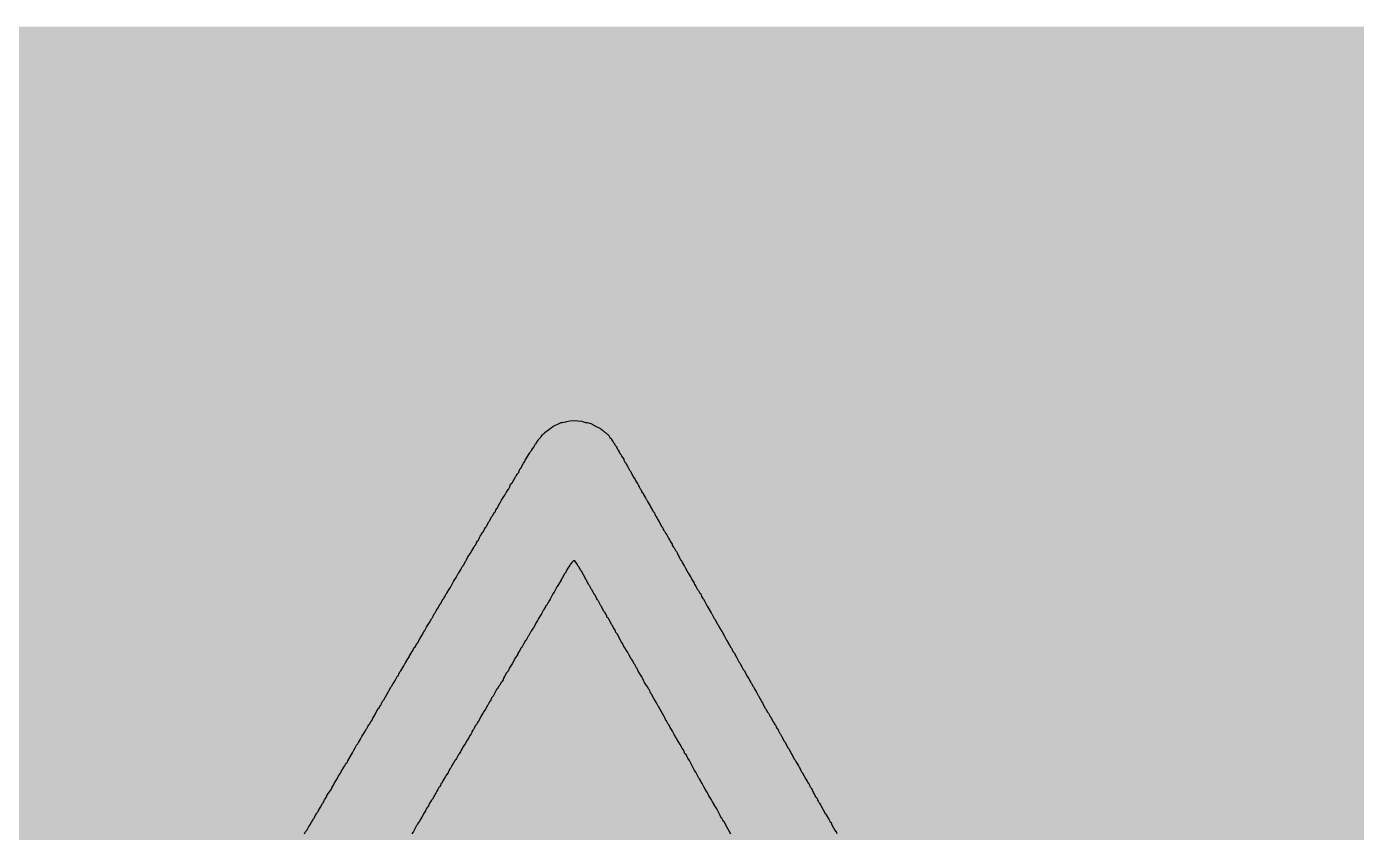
# Model space of a CAD drawing. Header units: inches. Extents: x 0 to 5379, y 0 to 5429.
# Drawn here: x 307.74 to 316.38, y 165.06 to 170.29 of the extents above; entities that cross this region are included whole.
import ezdxf

# ---------------------------------------------------------------- set-up
doc = ezdxf.new("R2010")
doc.units = ezdxf.units.IN
doc.layers.add('Bottom Solder', color=6, linetype='Continuous')
doc.layers.add('Top Overlay', color=2, linetype='Continuous')

msp = doc.modelspace()

# ---------------------------------------------------------------- hatches: boundary and pattern name
at = {"layer": 'Bottom Solder'}
msp.add_hatch(color=6, dxfattribs=at).paths.add_polyline_path([(302.967, 159.1818), (347.218, 159.1818), (347.218, 170.289), (302.967, 170.289)])

# ---------------------------------------------------------------- linework, layer by layer
at = {"layer": 'Top Overlay'}
for p, q in [((311.1072, 167.653), (311.1129, 167.6587)), ((311.1129, 167.6587), (311.1162, 167.6604)), ((311.1162, 167.6604), (311.1194, 167.6636)), ((311.1194, 167.6636), (311.1227, 167.6653)), ((311.1227, 167.6653), (311.1431, 167.6808)), ((311.1431, 167.6808), (311.1456, 167.6832)), ((311.1456, 167.6832), (311.1489, 167.6849)), ((311.1489, 167.6849), (311.1603, 167.693)), ((311.1603, 167.693), (311.2142, 167.7192)), ((311.2142, 167.7192), (311.2207, 167.7208)), ((311.2207, 167.7208), (311.2322, 167.7225)), ((311.2322, 167.7225), (311.2452, 167.7241)), ((311.2452, 167.7241), (311.2502, 167.7257)), ((311.2502, 167.7257), (311.2698, 167.7306)), ((311.2698, 167.7306), (311.3008, 167.7323)), ((311.3008, 167.7323), (311.322, 167.7306)), ((311.322, 167.7306), (311.3482, 167.729)), ((311.3482, 167.729), (311.3596, 167.7241)), ((311.3596, 167.7241), (311.3727, 167.7208)), ((311.3727, 167.7208), (311.3841, 167.7192)), ((311.3841, 167.7192), (311.398, 167.7167)), ((311.398, 167.7167), (311.4062, 167.7135)), ((311.4062, 167.7135), (311.4413, 167.6947)), ((311.4413, 167.6947), (311.4495, 167.6898)), ((311.4495, 167.6898), (311.465, 167.6841)), ((311.465, 167.6841), (311.4707, 167.6783)), ((311.4707, 167.6783), (311.474, 167.6767)), ((311.474, 167.6767), (311.4773, 167.6734)), ((311.4773, 167.6734), (311.4805, 167.6718)), ((311.4805, 167.6718), (311.4895, 167.6645)), ((311.4895, 167.6645), (311.492, 167.662)), ((311.492, 167.662), (311.4952, 167.6604)), ((311.4952, 167.6604), (311.4985, 167.6571)), ((311.4985, 167.6571), (311.5018, 167.6555)), ((311.5018, 167.6555), (311.5132, 167.644)), ((311.0361, 167.5591), (311.0484, 167.5811)), ((311.0484, 167.5811), (311.0516, 167.5844)), ((311.0516, 167.5844), (311.0533, 167.5877)), ((311.0533, 167.5877), (311.0614, 167.5991)), ((311.0614, 167.5991), (311.0631, 167.6024)), ((311.0631, 167.6024), (311.0663, 167.6056)), ((311.0663, 167.6056), (311.068, 167.6089)), ((311.068, 167.6089), (311.0753, 167.6179)), ((311.0753, 167.6179), (311.0827, 167.6252)), ((311.0827, 167.6252), (311.0843, 167.6285)), ((311.0843, 167.6285), (311.0925, 167.6399)), ((311.0925, 167.6399), (311.0966, 167.644)), ((311.0966, 167.644), (311.0998, 167.6457)), ((311.0998, 167.6457), (311.1056, 167.6497)), ((311.1056, 167.6497), (311.1072, 167.653)), ((311.5132, 167.644), (311.5165, 167.6424)), ((311.5165, 167.6424), (311.5238, 167.635)), ((311.5238, 167.635), (311.5304, 167.6236)), ((311.5304, 167.6236), (311.5402, 167.6138)), ((311.5402, 167.6138), (311.5418, 167.6105)), ((311.5418, 167.6105), (311.55, 167.5975)), ((311.55, 167.5975), (311.5516, 167.5942)), ((311.5516, 167.5942), (311.5549, 167.5909)), ((311.5549, 167.5909), (311.5565, 167.5877)), ((311.5565, 167.5877), (311.5647, 167.573)), ((311.5647, 167.573), (311.5679, 167.5697)), ((311.5679, 167.5697), (311.5696, 167.5664)), ((310.9814, 167.4749), (310.9896, 167.4896)), ((310.9896, 167.4896), (310.9961, 167.4994)), ((310.9961, 167.4994), (311.0026, 167.5109)), ((311.0026, 167.5109), (311.0075, 167.5158)), ((311.0075, 167.5158), (311.0108, 167.5239)), ((311.0108, 167.5239), (311.0124, 167.5272)), ((311.0124, 167.5272), (311.0173, 167.5321)), ((311.0173, 167.5321), (311.019, 167.5354)), ((311.019, 167.5354), (311.0222, 167.5387)), ((311.0222, 167.5387), (311.0288, 167.5501)), ((311.0288, 167.5501), (311.0361, 167.5591)), ((311.5696, 167.5664), (311.5728, 167.5632)), ((311.5728, 167.5632), (311.5777, 167.5517)), ((311.5777, 167.5517), (311.5826, 167.5436)), ((311.5826, 167.5436), (311.5859, 167.5403)), ((311.5859, 167.5403), (311.5875, 167.537)), ((311.5875, 167.537), (311.5908, 167.5288)), ((311.5908, 167.5288), (311.5949, 167.5182)), ((311.5949, 167.5182), (311.6039, 167.5092)), ((311.6039, 167.5092), (311.6071, 167.5011)), ((311.6071, 167.5011), (311.612, 167.4929)), ((311.612, 167.4929), (311.6202, 167.4815)), ((311.6202, 167.4815), (311.6218, 167.4749)), ((310.9291, 167.3851), (310.9389, 167.3949)), ((310.9389, 167.3949), (310.9422, 167.4063)), ((310.9422, 167.4063), (310.9463, 167.4169)), ((310.9463, 167.4169), (310.9536, 167.4243)), ((310.9536, 167.4243), (310.97, 167.4553)), ((310.97, 167.4553), (310.9781, 167.4668)), ((310.9781, 167.4668), (310.9814, 167.4749)), ((311.6218, 167.4749), (311.6284, 167.4635)), ((311.6284, 167.4635), (311.6317, 167.4602)), ((311.6317, 167.4602), (311.6333, 167.457)), ((311.6333, 167.457), (311.6464, 167.4325)), ((311.6464, 167.4325), (311.6578, 167.4112)), ((311.6578, 167.4112), (311.6627, 167.4063)), ((311.6627, 167.4063), (311.6643, 167.403)), ((311.6643, 167.403), (311.6839, 167.3655)), ((310.8801, 167.3017), (310.8842, 167.3124)), ((310.8842, 167.3124), (310.8907, 167.3222)), ((310.8907, 167.3222), (310.8948, 167.3263)), ((310.8948, 167.3263), (310.8964, 167.3295)), ((310.8964, 167.3295), (310.9046, 167.3426)), ((310.9046, 167.3426), (310.9177, 167.3671)), ((310.9177, 167.3671), (310.9209, 167.3704)), ((310.9209, 167.3704), (310.9226, 167.3736)), ((310.9226, 167.3736), (310.9291, 167.3851)), ((311.6839, 167.3655), (311.6954, 167.3491)), ((311.6954, 167.3491), (311.6995, 167.3385)), ((311.6995, 167.3385), (311.7076, 167.3254)), ((311.7076, 167.3254), (311.7117, 167.3214)), ((311.7117, 167.3214), (311.715, 167.3132)), ((311.715, 167.3132), (311.7199, 167.3017)), ((310.8278, 167.2152), (310.8376, 167.2331)), ((310.8376, 167.2331), (310.8482, 167.2486)), ((310.8482, 167.2486), (310.858, 167.265)), ((310.858, 167.265), (310.8605, 167.2674)), ((310.8605, 167.2674), (310.8703, 167.2854)), ((310.8703, 167.2854), (310.8752, 167.2903)), ((310.8752, 167.2903), (310.8768, 167.2936)), ((310.8768, 167.2936), (310.8801, 167.3017)), ((311.7199, 167.3017), (311.7264, 167.2903)), ((311.7264, 167.2903), (311.7313, 167.2854)), ((311.7313, 167.2854), (311.7346, 167.2772)), ((311.7346, 167.2772), (311.7411, 167.2658)), ((311.7411, 167.2658), (311.746, 167.2609)), ((311.746, 167.2609), (311.7493, 167.2527)), ((311.7493, 167.2527), (311.7558, 167.2413)), ((311.7558, 167.2413), (311.7624, 167.2315)), ((311.7624, 167.2315), (311.7656, 167.2233)), ((311.7656, 167.2233), (311.7673, 167.2201)), ((310.7804, 167.1351), (310.7853, 167.14)), ((310.7853, 167.14), (310.787, 167.1433)), ((310.787, 167.1433), (310.7902, 167.1514)), ((310.7902, 167.1514), (310.7968, 167.1629)), ((310.7968, 167.1629), (310.8, 167.1661)), ((310.8, 167.1661), (310.8017, 167.1694)), ((310.8017, 167.1694), (310.818, 167.2004)), ((310.818, 167.2004), (310.8213, 167.2037)), ((310.8213, 167.2037), (310.8278, 167.2152)), ((311.7673, 167.2201), (311.7754, 167.207)), ((311.7754, 167.207), (311.7869, 167.1857)), ((311.7869, 167.1857), (311.7934, 167.1759)), ((311.7934, 167.1759), (311.7967, 167.1678)), ((311.7967, 167.1678), (311.8081, 167.1514)), ((311.8081, 167.1514), (311.8097, 167.1449)), ((311.8097, 167.1449), (311.8171, 167.1359)), ((311.8171, 167.1359), (311.8195, 167.1335)), ((310.7298, 167.0469), (310.7445, 167.0746)), ((310.7445, 167.0746), (310.7478, 167.0779)), ((310.7478, 167.0779), (310.7494, 167.0812)), ((310.7494, 167.0812), (310.7641, 167.109)), ((310.7641, 167.109), (310.769, 167.1139)), ((310.769, 167.1139), (310.7706, 167.1171)), ((310.7706, 167.1171), (310.7804, 167.1351)), ((311.8195, 167.1335), (311.8228, 167.1253)), ((311.8228, 167.1253), (311.8269, 167.1147)), ((311.8269, 167.1147), (311.831, 167.109)), ((311.831, 167.109), (311.8359, 167.1041)), ((311.8359, 167.1041), (311.8408, 167.0926)), ((311.8408, 167.0926), (311.8506, 167.0746)), ((311.8506, 167.0746), (311.8669, 167.0436)), ((310.6775, 166.957), (310.684, 166.9734)), ((310.684, 166.9734), (310.6889, 166.9815)), ((310.6889, 166.9815), (310.6955, 166.9913)), ((310.6955, 166.9913), (310.6971, 166.9946)), ((310.6971, 166.9946), (310.7036, 167.006)), ((310.7036, 167.006), (310.7102, 167.0126)), ((310.7102, 167.0126), (310.7167, 167.0273)), ((310.7167, 167.0273), (310.7232, 167.0387)), ((310.7232, 167.0387), (310.7281, 167.0436)), ((310.7281, 167.0436), (310.7298, 167.0469)), ((311.8669, 167.0436), (311.8751, 167.0354)), ((311.8751, 167.0354), (311.8775, 167.0264)), ((311.8775, 167.0264), (311.8808, 167.0183)), ((311.8808, 167.0183), (311.8849, 167.0142)), ((311.8849, 167.0142), (311.8865, 167.0109)), ((311.8865, 167.0109), (311.8914, 167.0028)), ((311.8914, 167.0028), (311.8931, 166.9995)), ((311.8931, 166.9995), (311.9004, 166.9905)), ((311.9004, 166.9905), (311.9078, 166.9782)), ((311.9078, 166.9782), (311.911, 166.9701)), ((311.911, 166.9701), (311.9176, 166.9586)), ((310.6252, 166.8721), (310.6334, 166.8868)), ((310.6334, 166.8868), (310.6399, 166.8982)), ((310.6399, 166.8982), (310.6481, 166.9096)), ((310.6481, 166.9096), (310.6546, 166.9211)), ((310.6546, 166.9211), (310.6579, 166.9243)), ((310.6579, 166.9243), (310.6595, 166.9276)), ((310.6595, 166.9276), (310.6644, 166.939)), ((310.6644, 166.939), (310.671, 166.9505)), ((310.671, 166.9505), (310.6775, 166.957)), ((311.9176, 166.9586), (311.9257, 166.9439)), ((311.9257, 166.9439), (311.9339, 166.9309)), ((311.9339, 166.9309), (311.9355, 166.9243)), ((311.9355, 166.9243), (311.9421, 166.9129)), ((311.9421, 166.9129), (311.9453, 166.9096)), ((311.9453, 166.9096), (311.947, 166.9064)), ((311.947, 166.9064), (311.9568, 166.8884)), ((311.9568, 166.8884), (311.9633, 166.8819)), ((311.9633, 166.8819), (311.9666, 166.8737)), ((310.5746, 166.7871), (310.5778, 166.7904)), ((310.5778, 166.7904), (310.5795, 166.7936)), ((310.5795, 166.7936), (310.5925, 166.8181)), ((310.5925, 166.8181), (310.5958, 166.8214)), ((310.5958, 166.8214), (310.5974, 166.8247)), ((310.5974, 166.8247), (310.6007, 166.8279)), ((310.6007, 166.8279), (310.6072, 166.8443)), ((310.6072, 166.8443), (310.6138, 166.8557)), ((310.6138, 166.8557), (310.6187, 166.8606)), ((310.6187, 166.8606), (310.6203, 166.8639)), ((310.6203, 166.8639), (310.6252, 166.8721)), ((311.2706, 166.7936), (311.264, 166.7838)), ((311.2722, 166.7969), (311.2706, 166.7936)), ((311.2755, 166.8002), (311.2722, 166.7969)), ((311.2771, 166.8034), (311.2755, 166.8002)), ((311.282, 166.8083), (311.2771, 166.8034)), ((311.2836, 166.8116), (311.282, 166.8083)), ((311.2885, 166.8165), (311.2836, 166.8116)), ((311.2975, 166.8239), (311.2885, 166.8165)), ((311.3033, 166.8214), (311.2975, 166.8239)), ((311.3147, 166.8067), (311.3033, 166.8214)), ((311.3245, 166.7887), (311.3147, 166.8067)), ((311.9666, 166.8737), (311.9707, 166.8631)), ((311.9707, 166.8631), (311.9731, 166.8606)), ((311.9731, 166.8606), (311.9748, 166.8573)), ((311.9748, 166.8573), (311.9813, 166.8475)), ((311.9813, 166.8475), (311.9829, 166.841)), ((311.9829, 166.841), (311.9895, 166.8296)), ((311.9895, 166.8296), (311.9927, 166.8263)), ((311.9927, 166.8263), (311.9944, 166.823)), ((311.9944, 166.823), (311.9976, 166.8198)), ((311.9976, 166.8198), (312.0009, 166.8116)), ((312.0009, 166.8116), (312.0123, 166.7904)), ((312.0123, 166.7904), (312.0156, 166.7871)), ((310.5239, 166.7005), (310.5321, 166.7152)), ((310.5321, 166.7152), (310.5452, 166.7397)), ((310.5452, 166.7397), (310.5501, 166.7446)), ((310.5501, 166.7446), (310.5599, 166.7626)), ((310.5599, 166.7626), (310.5648, 166.7675)), ((310.5648, 166.7675), (310.568, 166.7757)), ((310.568, 166.7757), (310.5746, 166.7871)), ((311.2216, 166.7103), (311.215, 166.7005)), ((311.2363, 166.7381), (311.2216, 166.7103)), ((311.2395, 166.7413), (311.2363, 166.7381)), ((311.2526, 166.7659), (311.2395, 166.7413)), ((311.2542, 166.7691), (311.2526, 166.7659)), ((311.2624, 166.7806), (311.2542, 166.7691)), ((311.264, 166.7838), (311.2624, 166.7806)), ((311.3261, 166.7855), (311.3245, 166.7887)), ((311.331, 166.7806), (311.3261, 166.7855)), ((311.3408, 166.7626), (311.331, 166.7806)), ((311.3425, 166.7593), (311.3408, 166.7626)), ((311.3457, 166.756), (311.3425, 166.7593)), ((311.3588, 166.7315), (311.3457, 166.756)), ((311.3931, 166.6662), (311.3588, 166.7315)), ((312.0156, 166.7871), (312.0205, 166.7757)), ((312.0205, 166.7757), (312.0368, 166.7462)), ((312.0368, 166.7462), (312.0401, 166.743)), ((312.0401, 166.743), (312.0417, 166.7397)), ((312.0417, 166.7397), (312.0532, 166.7185)), ((312.0532, 166.7185), (312.0581, 166.7136)), ((312.0581, 166.7136), (312.063, 166.7021)), ((310.4749, 166.6172), (310.4847, 166.6351)), ((310.4847, 166.6351), (310.4896, 166.6401)), ((310.4896, 166.6401), (310.4929, 166.6482)), ((310.4929, 166.6482), (310.4994, 166.6597)), ((310.4994, 166.6597), (310.5027, 166.6629)), ((310.5027, 166.6629), (310.5043, 166.6662)), ((310.5043, 166.6662), (310.5158, 166.6874)), ((310.5158, 166.6874), (310.5239, 166.7005)), ((311.1693, 166.6188), (311.1611, 166.6074)), ((311.1872, 166.6531), (311.1693, 166.6188)), ((311.1889, 166.6564), (311.1872, 166.6531)), ((311.1971, 166.6678), (311.1889, 166.6564)), ((311.2134, 166.6972), (311.1971, 166.6678)), ((311.215, 166.7005), (311.2134, 166.6972)), ((311.398, 166.6613), (311.3931, 166.6662)), ((311.4095, 166.6401), (311.398, 166.6613)), ((311.4111, 166.6368), (311.4095, 166.6401)), ((311.4144, 166.6335), (311.4111, 166.6368)), ((311.4225, 166.6188), (311.4144, 166.6335)), ((311.4258, 166.6106), (311.4225, 166.6188)), ((312.063, 166.7021), (312.0711, 166.6874)), ((312.0711, 166.6874), (312.0777, 166.6776)), ((312.0777, 166.6776), (312.0809, 166.6695)), ((312.0809, 166.6695), (312.0891, 166.658)), ((312.0891, 166.658), (312.094, 166.6466)), ((312.094, 166.6466), (312.0973, 166.6384)), ((312.0973, 166.6384), (312.1055, 166.6302)), ((312.1055, 166.6302), (312.1153, 166.6123)), ((310.4194, 166.5257), (310.4275, 166.5404)), ((310.4275, 166.5404), (310.4324, 166.5453)), ((310.4324, 166.5453), (310.4471, 166.5731)), ((310.4471, 166.5731), (310.4504, 166.5763)), ((310.4504, 166.5763), (310.452, 166.5796)), ((310.452, 166.5796), (310.4586, 166.5894)), ((310.4586, 166.5894), (310.4627, 166.6)), ((310.4627, 166.6), (310.4684, 166.609)), ((310.4684, 166.609), (310.4733, 166.6139)), ((310.4733, 166.6139), (310.4749, 166.6172)), ((311.1186, 166.5322), (311.1137, 166.5273)), ((311.1203, 166.5355), (311.1186, 166.5322)), ((311.1284, 166.5486), (311.1203, 166.5355)), ((311.1366, 166.5633), (311.1284, 166.5486)), ((311.1431, 166.5731), (311.1366, 166.5633)), ((311.1611, 166.6074), (311.1431, 166.5731)), ((311.4274, 166.6074), (311.4258, 166.6106)), ((311.4323, 166.6025), (311.4274, 166.6074)), ((311.4438, 166.5812), (311.4323, 166.6025)), ((311.4487, 166.5698), (311.4438, 166.5812)), ((311.4519, 166.5665), (311.4487, 166.5698)), ((311.4536, 166.5633), (311.4519, 166.5665)), ((311.4568, 166.56), (311.4536, 166.5633)), ((311.4699, 166.5355), (311.4568, 166.56)), ((311.4715, 166.5322), (311.4699, 166.5355)), ((311.4748, 166.5289), (311.4715, 166.5322)), ((312.1153, 166.6123), (312.1202, 166.6074)), ((312.1202, 166.6074), (312.1259, 166.5919)), ((312.1259, 166.5919), (312.134, 166.5788)), ((312.134, 166.5788), (312.1365, 166.5763)), ((312.1365, 166.5763), (312.1381, 166.5731)), ((312.1381, 166.5731), (312.1463, 166.5584)), ((312.1463, 166.5584), (312.1626, 166.5273)), ((310.3589, 166.4211), (310.372, 166.4456)), ((310.372, 166.4456), (310.3752, 166.4489)), ((310.3752, 166.4489), (310.3769, 166.4522)), ((310.3769, 166.4522), (310.3801, 166.4554)), ((310.3801, 166.4554), (310.385, 166.4669)), ((310.385, 166.4669), (310.3891, 166.4775)), ((310.3891, 166.4775), (310.3916, 166.4799)), ((310.3916, 166.4799), (310.3932, 166.4832)), ((310.3932, 166.4832), (310.3965, 166.4865)), ((310.3965, 166.4865), (310.3981, 166.4897)), ((310.3981, 166.4897), (310.4047, 166.5012)), ((310.4047, 166.5012), (310.4161, 166.5175)), ((310.4161, 166.5175), (310.4194, 166.5257)), ((311.068, 166.4473), (311.0598, 166.4358)), ((311.0778, 166.4652), (311.068, 166.4473)), ((311.086, 166.4783), (311.0778, 166.4652)), ((311.0974, 166.4995), (311.086, 166.4783)), ((311.099, 166.5028), (311.0974, 166.4995)), ((311.1023, 166.5061), (311.099, 166.5028)), ((311.1121, 166.524), (311.1023, 166.5061)), ((311.1137, 166.5273), (311.1121, 166.524)), ((311.4944, 166.4914), (311.4748, 166.5289)), ((311.4977, 166.4881), (311.4944, 166.4914)), ((311.4993, 166.4848), (311.4977, 166.4881)), ((311.505, 166.4791), (311.4993, 166.4848)), ((311.5107, 166.4636), (311.505, 166.4791)), ((311.514, 166.4554), (311.5107, 166.4636)), ((311.5189, 166.4505), (311.514, 166.4554)), ((311.5206, 166.4473), (311.5189, 166.4505)), ((311.5238, 166.444), (311.5206, 166.4473)), ((312.1626, 166.5273), (312.1675, 166.5224)), ((312.1675, 166.5224), (312.1871, 166.4848)), ((312.1871, 166.4848), (312.1904, 166.4816)), ((312.1904, 166.4816), (312.1921, 166.4783)), ((312.1921, 166.4783), (312.2084, 166.4473)), ((312.2084, 166.4473), (312.2117, 166.444)), ((310.3099, 166.3378), (310.323, 166.3623)), ((310.323, 166.3623), (310.3279, 166.3672)), ((310.3279, 166.3672), (310.3295, 166.3705)), ((310.3295, 166.3705), (310.3409, 166.3917)), ((310.3409, 166.3917), (310.3475, 166.4031)), ((310.3475, 166.4031), (310.3589, 166.4211)), ((311.0157, 166.359), (311.0043, 166.3378)), ((311.0173, 166.3623), (311.0157, 166.359)), ((311.0206, 166.3656), (311.0173, 166.3623)), ((311.0304, 166.3835), (311.0206, 166.3656)), ((311.0353, 166.3884), (311.0304, 166.3835)), ((311.0549, 166.4244), (311.0353, 166.3884)), ((311.0598, 166.4358), (311.0549, 166.4244)), ((311.5434, 166.4064), (311.5238, 166.444)), ((311.5467, 166.4031), (311.5434, 166.4064)), ((311.5549, 166.3884), (311.5467, 166.4031)), ((311.5622, 166.3762), (311.5549, 166.3884)), ((311.563, 166.3754), (311.5622, 166.3762)), ((311.5647, 166.3721), (311.563, 166.3754)), ((311.5663, 166.3656), (311.5647, 166.3721)), ((311.5696, 166.3574), (311.5663, 166.3656)), ((312.2117, 166.444), (312.2133, 166.4407)), ((312.2133, 166.4407), (312.228, 166.4129)), ((312.228, 166.4129), (312.2313, 166.4097)), ((312.2313, 166.4097), (312.2329, 166.4064)), ((312.2329, 166.4064), (312.2427, 166.3884)), ((312.2427, 166.3884), (312.2509, 166.377)), ((312.2509, 166.377), (312.2525, 166.3705)), ((312.2525, 166.3705), (312.2599, 166.3615)), ((312.2599, 166.3615), (312.2737, 166.3329)), ((310.269, 166.2675), (310.2731, 166.2782)), ((310.2731, 166.2782), (310.2772, 166.2839)), ((310.2772, 166.2839), (310.2821, 166.2888)), ((310.2821, 166.2888), (310.2968, 166.3166)), ((310.2968, 166.3166), (310.3034, 166.3264)), ((310.3034, 166.3264), (310.3099, 166.3378)), ((310.9667, 166.2773), (310.9634, 166.2692)), ((310.97, 166.2806), (310.9667, 166.2773)), ((310.983, 166.3051), (310.97, 166.2806)), ((310.9863, 166.3084), (310.983, 166.3051)), ((310.9994, 166.3329), (310.9863, 166.3084)), ((311.0043, 166.3378), (310.9994, 166.3329)), ((311.572, 166.3549), (311.5696, 166.3574)), ((311.5794, 166.346), (311.572, 166.3549)), ((311.5941, 166.3182), (311.5794, 166.346)), ((311.6071, 166.2937), (311.5941, 166.3182)), ((311.6137, 166.2839), (311.6071, 166.2937)), ((311.6153, 166.2806), (311.6137, 166.2839)), ((311.6178, 166.2782), (311.6153, 166.2806)), ((311.6218, 166.2675), (311.6178, 166.2782)), ((312.2737, 166.3329), (312.277, 166.3296)), ((312.277, 166.3296), (312.2884, 166.3084)), ((312.2884, 166.3084), (312.295, 166.2986)), ((312.295, 166.2986), (312.2966, 166.292)), ((312.2966, 166.292), (312.308, 166.2741)), ((312.308, 166.2741), (312.3162, 166.2594)), ((310.207, 166.1646), (310.2184, 166.1858)), ((310.2184, 166.1858), (310.2266, 166.1973)), ((310.2266, 166.1973), (310.2282, 166.2006)), ((310.2282, 166.2006), (310.2347, 166.212)), ((310.2347, 166.212), (310.2462, 166.2332)), ((310.2462, 166.2332), (310.2527, 166.243)), ((310.2527, 166.243), (310.2568, 166.2537)), ((310.2568, 166.2537), (310.2592, 166.2561)), ((310.2592, 166.2561), (310.2609, 166.2594)), ((310.2609, 166.2594), (310.269, 166.2675)), ((310.9177, 166.194), (310.8964, 166.1532)), ((310.9258, 166.2055), (310.9177, 166.194)), ((310.9324, 166.2169), (310.9258, 166.2055)), ((310.934, 166.2234), (310.9324, 166.2169)), ((310.9422, 166.2349), (310.934, 166.2234)), ((310.952, 166.2528), (310.9422, 166.2349)), ((310.9536, 166.2561), (310.952, 166.2528)), ((310.9585, 166.261), (310.9536, 166.2561)), ((310.9634, 166.2692), (310.9585, 166.261)), ((311.6284, 166.2577), (311.6218, 166.2675)), ((311.6365, 166.243), (311.6284, 166.2577)), ((311.6447, 166.2316), (311.6365, 166.243)), ((311.6562, 166.2104), (311.6447, 166.2316)), ((311.6692, 166.1858), (311.6562, 166.2104)), ((311.6717, 166.1834), (311.6692, 166.1858)), ((312.3162, 166.2594), (312.3211, 166.2561)), ((312.3211, 166.2561), (312.3228, 166.2528)), ((312.3228, 166.2528), (312.3244, 166.2479)), ((312.3244, 166.2479), (312.3293, 166.2349)), ((312.3293, 166.2349), (312.3366, 166.2259)), ((312.3366, 166.2259), (312.3522, 166.1973)), ((312.3522, 166.1973), (312.3685, 166.1662)), ((310.1612, 166.0862), (310.1669, 166.1017)), ((310.1669, 166.1017), (310.1743, 166.1091)), ((310.1743, 166.1091), (310.1857, 166.1303)), ((310.1857, 166.1303), (310.1923, 166.1401)), ((310.1923, 166.1401), (310.2021, 166.1581)), ((310.2021, 166.1581), (310.2053, 166.1613)), ((310.2053, 166.1613), (310.207, 166.1646)), ((310.8654, 166.1025), (310.8638, 166.0993)), ((310.8695, 166.1066), (310.8654, 166.1025)), ((310.8736, 166.1172), (310.8695, 166.1066)), ((310.8768, 166.1254), (310.8736, 166.1172)), ((310.8785, 166.1287), (310.8768, 166.1254)), ((310.8834, 166.1336), (310.8785, 166.1287)), ((310.8899, 166.145), (310.8834, 166.1336)), ((310.8915, 166.1483), (310.8899, 166.145)), ((310.8964, 166.1532), (310.8915, 166.1483)), ((311.679, 166.1744), (311.6717, 166.1834)), ((311.6856, 166.1564), (311.679, 166.1744)), ((311.6921, 166.1499), (311.6856, 166.1564)), ((311.7019, 166.1319), (311.6921, 166.1499)), ((311.7035, 166.1287), (311.7019, 166.1319)), ((311.7084, 166.1238), (311.7035, 166.1287)), ((311.715, 166.1058), (311.7084, 166.1238)), ((311.7231, 166.0927), (311.715, 166.1058)), ((312.3685, 166.1662), (312.375, 166.1597)), ((312.375, 166.1597), (312.3783, 166.1515)), ((312.3783, 166.1515), (312.3824, 166.1409)), ((312.3824, 166.1409), (312.3865, 166.1352)), ((312.3865, 166.1352), (312.3963, 166.1172)), ((312.3963, 166.1172), (312.4044, 166.1091)), ((312.4044, 166.1091), (312.4061, 166.1058)), ((312.4061, 166.1058), (312.411, 166.0944)), ((310.1155, 166.011), (310.1236, 166.0257)), ((310.1236, 166.0257), (310.1302, 166.0355)), ((310.1302, 166.0355), (310.1383, 166.0502)), ((310.1383, 166.0502), (310.1498, 166.0715)), ((310.1498, 166.0715), (310.1522, 166.0739)), ((310.1522, 166.0739), (310.1555, 166.0756)), ((310.1555, 166.0756), (310.1579, 166.078)), ((310.1579, 166.078), (310.1612, 166.0862)), ((310.8164, 166.0159), (310.8098, 166.0094)), ((310.818, 166.0192), (310.8164, 166.0159)), ((310.8229, 166.0306), (310.818, 166.0192)), ((310.8245, 166.0339), (310.8229, 166.0306)), ((310.8286, 166.038), (310.8245, 166.0339)), ((310.8368, 166.0511), (310.8286, 166.038)), ((310.8409, 166.0617), (310.8368, 166.0511)), ((310.8474, 166.0715), (310.8409, 166.0617)), ((310.8605, 166.096), (310.8474, 166.0715)), ((310.8638, 166.0993), (310.8605, 166.096)), ((311.7248, 166.0895), (311.7231, 166.0927)), ((311.737, 166.069), (311.7248, 166.0895)), ((311.7452, 166.056), (311.737, 166.069)), ((311.7493, 166.0453), (311.7452, 166.056)), ((311.7526, 166.0372), (311.7493, 166.0453)), ((311.7558, 166.0339), (311.7526, 166.0372)), ((311.7656, 166.0159), (311.7558, 166.0339)), ((311.7697, 166.0118), (311.7656, 166.0159)), ((312.411, 166.0944), (312.424, 166.0698)), ((312.424, 166.0698), (312.4322, 166.0584)), ((312.4322, 166.0584), (312.4339, 166.0551)), ((312.4339, 166.0551), (312.4388, 166.0437)), ((312.4388, 166.0437), (312.4453, 166.0323)), ((312.4453, 166.0323), (312.4486, 166.029)), ((312.4486, 166.029), (312.4502, 166.0257)), ((312.4502, 166.0257), (312.46, 166.0078)), ((310.0632, 165.9195), (310.0926, 165.9751)), ((310.0926, 165.9751), (310.0959, 165.9784)), ((310.0959, 165.9784), (310.0975, 165.9816)), ((310.0975, 165.9816), (310.1008, 165.9849)), ((310.1008, 165.9849), (310.1065, 166.0004)), ((310.1065, 166.0004), (310.1138, 166.0078)), ((310.1138, 166.0078), (310.1155, 166.011)), ((310.7608, 165.9277), (310.7551, 165.9122)), ((310.7641, 165.9359), (310.7608, 165.9277)), ((310.7723, 165.944), (310.7641, 165.9359)), ((310.7821, 165.962), (310.7723, 165.944)), ((310.7951, 165.9865), (310.7821, 165.962)), ((310.8, 165.9914), (310.7951, 165.9865)), ((310.8082, 166.0061), (310.8, 165.9914)), ((310.8098, 166.0094), (310.8082, 166.0061)), ((311.7762, 166.002), (311.7697, 166.0118)), ((311.7803, 165.9914), (311.7762, 166.002)), ((311.7852, 165.9865), (311.7803, 165.9914)), ((311.7869, 165.9833), (311.7852, 165.9865)), ((311.7893, 165.9808), (311.7869, 165.9833)), ((311.7926, 165.9726), (311.7893, 165.9808)), ((311.7967, 165.962), (311.7926, 165.9726)), ((311.8016, 165.9571), (311.7967, 165.962)), ((311.8163, 165.9293), (311.8016, 165.9571)), ((311.8261, 165.9114), (311.8163, 165.9293)), ((312.46, 166.0078), (312.4649, 166.0029)), ((312.4649, 166.0029), (312.4682, 165.9947)), ((312.4682, 165.9947), (312.4796, 165.9735)), ((312.4796, 165.9735), (312.4927, 165.9489)), ((312.4927, 165.9489), (312.4959, 165.9457)), ((312.4959, 165.9457), (312.4976, 165.9424)), ((312.4976, 165.9424), (312.5139, 165.9114)), ((310.0142, 165.8395), (310.0272, 165.864)), ((310.0272, 165.864), (310.0321, 165.8689)), ((310.0321, 165.8689), (310.0403, 165.8836)), ((310.0403, 165.8836), (310.0452, 165.8885)), ((310.0452, 165.8885), (310.0485, 165.8967)), ((310.0485, 165.8967), (310.0526, 165.9073)), ((310.0526, 165.9073), (310.055, 165.9097)), ((310.055, 165.9097), (310.0566, 165.913)), ((310.0566, 165.913), (310.0632, 165.9195)), ((310.7118, 165.8444), (310.7102, 165.8378)), ((310.7232, 165.8607), (310.7118, 165.8444)), ((310.733, 165.8787), (310.7232, 165.8607)), ((310.7347, 165.882), (310.733, 165.8787)), ((310.738, 165.8852), (310.7347, 165.882)), ((310.7478, 165.9032), (310.738, 165.8852)), ((310.7494, 165.9065), (310.7478, 165.9032)), ((310.7551, 165.9122), (310.7494, 165.9065)), ((311.8326, 165.9016), (311.8261, 165.9114)), ((311.8424, 165.8836), (311.8326, 165.9016)), ((311.844, 165.8803), (311.8424, 165.8836)), ((311.8473, 165.8771), (311.844, 165.8803)), ((311.8735, 165.828), (311.8473, 165.8771)), ((312.5139, 165.9114), (312.5172, 165.9081)), ((312.5172, 165.9081), (312.5204, 165.8999)), ((312.5204, 165.8999), (312.5286, 165.8852)), ((312.5286, 165.8852), (312.5384, 165.8673)), ((312.5384, 165.8673), (312.5417, 165.864)), ((312.5417, 165.864), (312.5433, 165.8607)), ((312.5433, 165.8607), (312.5548, 165.8395)), ((309.9586, 165.7464), (309.9652, 165.7578)), ((309.9652, 165.7578), (309.9717, 165.7643)), ((309.9717, 165.7643), (309.9758, 165.7749)), ((309.9758, 165.7749), (309.9782, 165.7774)), ((309.9782, 165.7774), (309.9799, 165.7807)), ((309.9799, 165.7807), (309.9848, 165.7856)), ((309.9848, 165.7856), (309.9864, 165.7888)), ((309.9864, 165.7888), (309.9913, 165.8003)), ((309.9913, 165.8003), (309.9995, 165.815)), ((309.9995, 165.815), (310.006, 165.8248)), ((310.006, 165.8248), (310.0142, 165.8395)), ((310.6661, 165.7627), (310.6587, 165.7537)), ((310.6693, 165.7709), (310.6661, 165.7627)), ((310.6775, 165.7823), (310.6693, 165.7709)), ((310.6857, 165.797), (310.6775, 165.7823)), ((310.6922, 165.8117), (310.6857, 165.797)), ((310.7004, 165.8231), (310.6922, 165.8117)), ((310.7069, 165.8346), (310.7004, 165.8231)), ((310.7102, 165.8378), (310.7069, 165.8346)), ((311.8784, 165.8199), (311.8735, 165.828)), ((311.8898, 165.7986), (311.8784, 165.8199)), ((311.8947, 165.7872), (311.8898, 165.7986)), ((311.898, 165.7839), (311.8947, 165.7872)), ((311.9094, 165.7627), (311.898, 165.7839)), ((311.9143, 165.7578), (311.9094, 165.7627)), ((311.92, 165.7488), (311.9143, 165.7578)), ((312.5548, 165.8395), (312.558, 165.8362)), ((312.558, 165.8362), (312.5597, 165.8329)), ((312.5597, 165.8329), (312.5727, 165.8084)), ((312.5727, 165.8084), (312.5793, 165.7986)), ((312.5793, 165.7986), (312.5833, 165.788)), ((312.5833, 165.788), (312.5858, 165.7856)), ((312.5858, 165.7856), (312.5874, 165.7823)), ((312.5874, 165.7823), (312.5907, 165.779)), ((312.5907, 165.779), (312.594, 165.7709)), ((312.594, 165.7709), (312.6005, 165.7594)), ((312.6005, 165.7594), (312.607, 165.7529)), ((309.9112, 165.6647), (309.921, 165.6826)), ((309.921, 165.6826), (309.9276, 165.6924)), ((309.9276, 165.6924), (309.9292, 165.6957)), ((309.9292, 165.6957), (309.9406, 165.7137)), ((309.9406, 165.7137), (309.9505, 165.7316)), ((309.9505, 165.7316), (309.9537, 165.7349)), ((309.9537, 165.7349), (309.9586, 165.7464)), ((310.6138, 165.6712), (310.6072, 165.6598)), ((310.6228, 165.6916), (310.6138, 165.6712)), ((310.6301, 165.7006), (310.6228, 165.6916)), ((310.6318, 165.7039), (310.6301, 165.7006)), ((310.635, 165.712), (310.6318, 165.7039)), ((310.6399, 165.7235), (310.635, 165.712)), ((310.6448, 165.7284), (310.6399, 165.7235)), ((310.6465, 165.7316), (310.6448, 165.7284)), ((310.6497, 165.7349), (310.6465, 165.7316)), ((310.6522, 165.7406), (310.6497, 165.7349)), ((310.6563, 165.7513), (310.6522, 165.7406)), ((310.6587, 165.7537), (310.6563, 165.7513)), ((311.9225, 165.7398), (311.92, 165.7488)), ((311.9306, 165.7284), (311.9225, 165.7398)), ((311.9372, 165.7169), (311.9306, 165.7284)), ((311.9453, 165.699), (311.9372, 165.7169)), ((311.947, 165.6957), (311.9453, 165.699)), ((311.9551, 165.6843), (311.947, 165.6957)), ((311.9568, 165.681), (311.9551, 165.6843)), ((311.9633, 165.6712), (311.9568, 165.681)), ((311.9649, 165.6647), (311.9633, 165.6712)), ((312.607, 165.7529), (312.6111, 165.7423)), ((312.6111, 165.7423), (312.6152, 165.7365)), ((312.6152, 165.7365), (312.6201, 165.7316)), ((312.6201, 165.7316), (312.625, 165.7202)), ((312.625, 165.7202), (312.6291, 165.7096)), ((312.6291, 165.7096), (312.6315, 165.7071)), ((312.6315, 165.7071), (312.6332, 165.7039)), ((312.6332, 165.7039), (312.6364, 165.7006)), ((312.6364, 165.7006), (312.6381, 165.6973)), ((312.6381, 165.6973), (312.6479, 165.6794)), ((312.6479, 165.6794), (312.6626, 165.6516)), ((309.8598, 165.5756), (309.8688, 165.5944)), ((309.8688, 165.5944), (309.8769, 165.6091)), ((309.8769, 165.6091), (309.8867, 165.6271)), ((309.8867, 165.6271), (309.8949, 165.6353)), ((309.8949, 165.6353), (309.8982, 165.6434)), ((309.8982, 165.6434), (309.9047, 165.6549)), ((309.9047, 165.6549), (309.9112, 165.6647)), ((310.5607, 165.5838), (310.5525, 165.5707)), ((310.5648, 165.5944), (310.5607, 165.5838)), ((310.5713, 165.6042), (310.5648, 165.5944)), ((310.5795, 165.6189), (310.5713, 165.6042)), ((310.5909, 165.6353), (310.5795, 165.6189)), ((310.5991, 165.65), (310.5909, 165.6353)), ((310.6007, 165.6532), (310.5991, 165.65)), ((310.6072, 165.6598), (310.6007, 165.6532)), ((311.9764, 165.6483), (311.9649, 165.6647)), ((311.9862, 165.6303), (311.9764, 165.6483)), ((311.9993, 165.6058), (311.9862, 165.6303)), ((312.0042, 165.6009), (311.9993, 165.6058)), ((312.0058, 165.5977), (312.0042, 165.6009)), ((312.0082, 165.5952), (312.0058, 165.5977)), ((312.0123, 165.5846), (312.0082, 165.5952)), ((312.0156, 165.5732), (312.0123, 165.5846)), ((312.6626, 165.6516), (312.6659, 165.6483)), ((312.6659, 165.6483), (312.6675, 165.6451)), ((312.6675, 165.6451), (312.6773, 165.6271)), ((312.6773, 165.6271), (312.6887, 165.6058)), ((312.6887, 165.6058), (312.692, 165.6026)), ((312.692, 165.6026), (312.6936, 165.5993)), ((312.6936, 165.5993), (312.71, 165.5683)), ((309.8108, 165.4923), (309.8148, 165.5013)), ((309.8148, 165.5013), (309.8197, 165.5094)), ((309.8197, 165.5094), (309.8263, 165.516)), ((309.8263, 165.516), (309.8295, 165.5242)), ((309.8295, 165.5242), (309.8524, 165.5666)), ((309.8524, 165.5666), (309.8598, 165.5756)), ((310.5076, 165.498), (310.5035, 165.4874)), ((310.5141, 165.5078), (310.5076, 165.498)), ((310.5223, 165.5225), (310.5141, 165.5078)), ((310.5256, 165.5258), (310.5223, 165.5225)), ((310.5272, 165.5291), (310.5256, 165.5258)), ((310.5305, 165.5323), (310.5272, 165.5291)), ((310.5354, 165.5405), (310.5305, 165.5323)), ((310.5452, 165.5617), (310.5354, 165.5405)), ((310.5468, 165.565), (310.5452, 165.5617)), ((310.5525, 165.5707), (310.5468, 165.565)), ((312.0197, 165.5691), (312.0156, 165.5732)), ((312.0229, 165.5674), (312.0197, 165.5691)), ((312.0278, 165.5609), (312.0229, 165.5674)), ((312.0319, 165.5503), (312.0278, 165.5609)), ((312.036, 165.5413), (312.0319, 165.5503)), ((312.0466, 165.5258), (312.036, 165.5413)), ((312.0646, 165.4915), (312.0466, 165.5258)), ((312.71, 165.5683), (312.7132, 165.565)), ((312.7132, 165.565), (312.7149, 165.5617)), ((312.7149, 165.5617), (312.7296, 165.534)), ((312.7296, 165.534), (312.7345, 165.5291)), ((312.7345, 165.5291), (312.7377, 165.5209)), ((312.7377, 165.5209), (312.7541, 165.4915)), ((309.7593, 165.4082), (309.7691, 165.4261)), ((309.7691, 165.4261), (309.7773, 165.4376)), ((309.7773, 165.4376), (309.7789, 165.4408)), ((309.7789, 165.4408), (309.7887, 165.4588)), ((309.7887, 165.4588), (309.7952, 165.4686)), ((309.7952, 165.4686), (309.7969, 165.4719)), ((309.7969, 165.4719), (309.8034, 165.4833)), ((309.8034, 165.4833), (309.8108, 165.4923)), ((310.4635, 165.4229), (310.4537, 165.4049)), ((310.4684, 165.431), (310.4635, 165.4229)), ((310.4798, 165.4457), (310.4684, 165.431)), ((310.4814, 165.449), (310.4798, 165.4457)), ((310.4847, 165.4572), (310.4814, 165.449)), ((310.4896, 165.4686), (310.4847, 165.4572)), ((310.4929, 165.4719), (310.4896, 165.4686)), ((310.4945, 165.4751), (310.4929, 165.4719)), ((310.4978, 165.4784), (310.4945, 165.4751)), ((310.5035, 165.4874), (310.4978, 165.4784)), ((312.0711, 165.48), (312.0646, 165.4915)), ((312.0809, 165.4621), (312.0711, 165.48)), ((312.0891, 165.4506), (312.0809, 165.4621)), ((312.1087, 165.4131), (312.0891, 165.4506)), ((312.1104, 165.4098), (312.1087, 165.4131)), ((312.1128, 165.4073), (312.1104, 165.4098)), ((312.7541, 165.4915), (312.7623, 165.48)), ((312.7623, 165.48), (312.7655, 165.4719)), ((312.7655, 165.4719), (312.7696, 165.4612)), ((312.7696, 165.4612), (312.7753, 165.4523)), ((312.7753, 165.4523), (312.7802, 165.4474)), ((312.7802, 165.4474), (312.7819, 165.4441)), ((312.7819, 165.4441), (312.79, 165.4294)), ((312.79, 165.4294), (312.8031, 165.4049)), ((309.7037, 165.315), (309.7119, 165.3265)), ((309.7119, 165.3265), (309.7135, 165.3297)), ((309.7135, 165.3297), (309.7184, 165.3346)), ((309.7184, 165.3346), (309.725, 165.3493)), ((309.725, 165.3493), (309.7315, 165.3608)), ((309.7315, 165.3608), (309.7364, 165.3657)), ((309.7364, 165.3657), (309.7413, 165.3771)), ((309.7413, 165.3771), (309.7511, 165.3951)), ((309.7511, 165.3951), (309.7593, 165.4082)), ((310.4079, 165.3281), (310.3998, 165.315)), ((310.4145, 165.3395), (310.4079, 165.3281)), ((310.4194, 165.351), (310.4145, 165.3395)), ((310.4243, 165.3559), (310.4194, 165.351)), ((310.43, 165.3649), (310.4243, 165.3559)), ((310.4341, 165.3755), (310.43, 165.3649)), ((310.439, 165.3804), (310.4341, 165.3755)), ((310.4471, 165.3951), (310.439, 165.3804)), ((310.4537, 165.4049), (310.4471, 165.3951)), ((312.1193, 165.3975), (312.1128, 165.4073)), ((312.1234, 165.3869), (312.1193, 165.3975)), ((312.13, 165.3771), (312.1234, 165.3869)), ((312.1414, 165.3559), (312.13, 165.3771)), ((312.1496, 165.3412), (312.1414, 165.3559)), ((312.161, 165.3232), (312.1496, 165.3412)), ((312.1692, 165.3085), (312.161, 165.3232)), ((312.8031, 165.4049), (312.8113, 165.3934)), ((312.8113, 165.3934), (312.8145, 165.3853)), ((312.8145, 165.3853), (312.8219, 165.3763)), ((312.8219, 165.3763), (312.8243, 165.3738)), ((312.8243, 165.3738), (312.8268, 165.3649)), ((312.8268, 165.3649), (312.8301, 165.3567)), ((312.8301, 165.3567), (312.8358, 165.351)), ((312.8358, 165.351), (312.8374, 165.3477)), ((312.8374, 165.3477), (312.8407, 165.3444)), ((312.8407, 165.3444), (312.8423, 165.3379)), ((312.8423, 165.3379), (312.8684, 165.2889)), ((309.6515, 165.2235), (309.6645, 165.248)), ((309.6645, 165.248), (309.6694, 165.2529)), ((309.6694, 165.2529), (309.676, 165.2676)), ((309.676, 165.2676), (309.6776, 165.2709)), ((309.6776, 165.2709), (309.6923, 165.2921)), ((309.6923, 165.2921), (309.6939, 165.2987)), ((309.6939, 165.2987), (309.7021, 165.3118)), ((309.7021, 165.3118), (309.7037, 165.315)), ((310.3556, 165.2399), (310.354, 165.2333)), ((310.3597, 165.2489), (310.3556, 165.2399)), ((310.3671, 165.2578), (310.3597, 165.2489)), ((310.3736, 165.2693), (310.3671, 165.2578)), ((310.3752, 165.2725), (310.3736, 165.2693)), ((310.3785, 165.2758), (310.3752, 165.2725)), ((310.3916, 165.3003), (310.3785, 165.2758)), ((310.3998, 165.315), (310.3916, 165.3003)), ((312.1741, 165.2971), (312.1692, 165.3085)), ((312.1806, 165.2872), (312.1741, 165.2971)), ((312.1822, 165.284), (312.1806, 165.2872)), ((312.1904, 165.2709), (312.1822, 165.284)), ((312.1969, 165.2595), (312.1904, 165.2709)), ((312.2068, 165.2415), (312.1969, 165.2595)), ((312.2084, 165.2382), (312.2068, 165.2415)), ((312.2247, 165.2121), (312.2084, 165.2382)), ((312.8684, 165.2889), (312.8717, 165.2856)), ((312.8717, 165.2856), (312.8734, 165.2823)), ((312.8734, 165.2823), (312.8766, 165.2791)), ((312.8766, 165.2791), (312.8791, 165.2701)), ((312.8791, 165.2701), (312.8823, 165.2619)), ((312.8823, 165.2619), (312.8848, 165.2595)), ((312.8848, 165.2595), (312.8864, 165.2562)), ((312.8864, 165.2562), (312.8897, 165.2529)), ((312.8897, 165.2529), (312.8913, 165.2497)), ((312.8913, 165.2497), (312.8979, 165.2382)), ((312.8979, 165.2382), (312.9011, 165.235)), ((309.6057, 165.1484), (309.6106, 165.1533)), ((309.6106, 165.1533), (309.6204, 165.1712)), ((309.6204, 165.1712), (309.627, 165.1811)), ((309.627, 165.1811), (309.6286, 165.1876)), ((309.6286, 165.1876), (309.6359, 165.1966)), ((309.6359, 165.1966), (309.6384, 165.199)), ((309.6384, 165.199), (309.64, 165.2023)), ((309.64, 165.2023), (309.6515, 165.2235)), ((310.3099, 165.1598), (310.3034, 165.1484)), ((310.3197, 165.1778), (310.3099, 165.1598)), ((310.3213, 165.1811), (310.3197, 165.1778)), ((310.3295, 165.1925), (310.3213, 165.1811)), ((310.3344, 165.2007), (310.3295, 165.1925)), ((310.3426, 165.2186), (310.3344, 165.2007)), ((310.3442, 165.2219), (310.3426, 165.2186)), ((310.3466, 165.2243), (310.3442, 165.2219)), ((310.354, 165.2333), (310.3466, 165.2243)), ((312.2476, 165.1696), (312.2247, 165.2121)), ((312.2541, 165.1549), (312.2476, 165.1696)), ((312.2574, 165.1516), (312.2541, 165.1549)), ((312.2639, 165.1402), (312.2574, 165.1516)), ((312.9011, 165.235), (312.9158, 165.2072)), ((312.9158, 165.2072), (312.9289, 165.1827)), ((312.9289, 165.1827), (312.9338, 165.1778)), ((312.9338, 165.1778), (312.9354, 165.1745)), ((312.9354, 165.1745), (312.9403, 165.1631)), ((312.9403, 165.1631), (312.9469, 165.1516)), ((312.9469, 165.1516), (312.9518, 165.1467)), ((309.5526, 165.061), (309.5567, 165.0667)), ((309.5567, 165.0667), (309.56, 165.0699)), ((309.56, 165.0699), (309.5616, 165.0732)), ((309.5616, 165.0732), (309.5649, 165.0765)), ((309.5649, 165.0765), (309.5763, 165.0977)), ((309.5763, 165.0977), (309.5828, 165.1075)), ((309.5828, 165.1075), (309.5926, 165.1255)), ((309.5926, 165.1255), (309.5975, 165.1337)), ((309.5975, 165.1337), (309.6057, 165.1484)), ((310.256, 165.0667), (310.2445, 165.0503)), ((310.2739, 165.101), (310.256, 165.0667)), ((310.2756, 165.1043), (310.2739, 165.101)), ((310.2805, 165.1092), (310.2756, 165.1043)), ((310.2886, 165.1239), (310.2805, 165.1092)), ((310.2952, 165.1337), (310.2886, 165.1239)), ((310.3034, 165.1484), (310.2952, 165.1337)), ((312.2672, 165.132), (312.2639, 165.1402)), ((312.2737, 165.1255), (312.2672, 165.132)), ((312.2835, 165.1075), (312.2737, 165.1255)), ((312.2999, 165.0765), (312.2835, 165.1075)), ((312.3031, 165.0732), (312.2999, 165.0765)), ((312.3162, 165.0487), (312.3031, 165.0732)), ((312.9518, 165.1467), (312.9616, 165.1288)), ((312.9616, 165.1288), (312.9665, 165.1239)), ((312.9665, 165.1239), (312.9697, 165.1157)), ((312.9697, 165.1157), (312.9738, 165.1051)), ((312.9738, 165.1051), (312.9918, 165.074)), ((312.9918, 165.074), (312.9959, 165.0683)), ((312.9959, 165.0683), (312.9992, 165.065)), ((312.9992, 165.065), (313.0041, 165.0536)), ((309.5485, 165.0503), (309.5526, 165.061))]:
    msp.add_line(p, q, dxfattribs=at)

doc.saveas('drawing.dxf')
